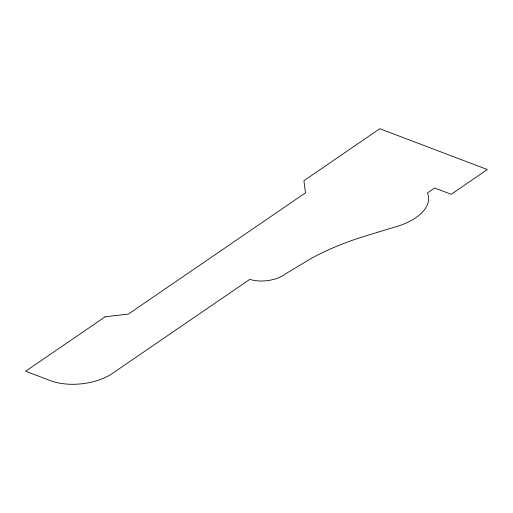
<?xml version="1.0" encoding="UTF-8"?>
<svg xmlns="http://www.w3.org/2000/svg" width="513" height="513" viewBox="0 0 513 513"><rect width="100%" height="100%" fill="white"/><g stroke="black" fill="none" stroke-linecap="round" stroke-linejoin="round"><path stroke-width="0.77" d="M105.159 316.79L25.65 371.226L50.466 380.646A44.137 23.066 -6.4 0 0 112.462 373.4L249.793 279.373A25.65 13.402 -6.4 0 0 285.715 273.75L311.218 258.417A203.065 106.101 -6.4 0 1 366.295 235.724L399.948 225.515A52.352 27.356 -6.4 0 0 427.438 192.952L434.665 188.002L451.209 194.28L487.35 169.534L379.812 128.731L303.92 180.691L305.485 192.824L128.404 314.071L105.159 316.79"/></g></svg>
